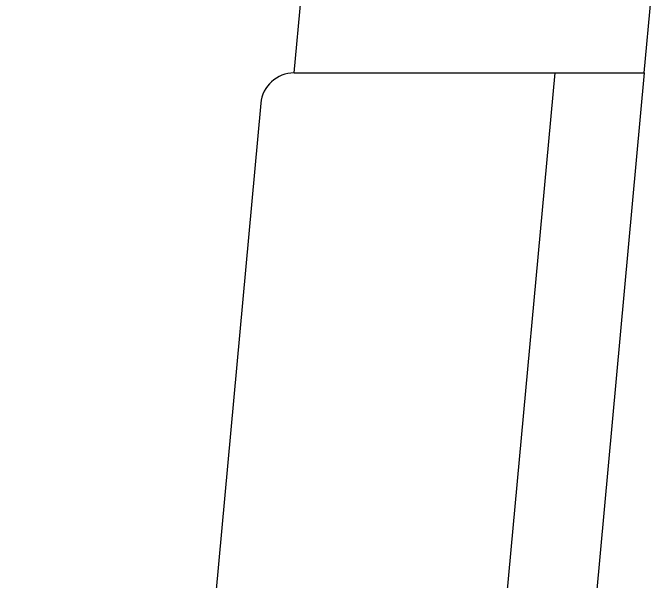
# Model space of a CAD drawing. Extents: x -30 to 1202, y 231 to 898.
# Drawn here: x 172.17 to 177.96, y 351.57 to 356.67 of the extents above; entities that cross this region are included whole.
import ezdxf

# ---------------------------------------------------------------- set-up
doc = ezdxf.new("R2010")
doc.units = 0
doc.header["$LTSCALE"] = 0.04
for name, color, linetype in [('0.1', 1, 'CONTINUOUS'), ('0.5', 5, 'CONTINUOUS'), ('PISOS', 1, 'CONTINUOUS')]:
    doc.layers.add(name, color=color, linetype=linetype)

msp = doc.modelspace()

# ---------------------------------------------------------------- linework, layer by layer
at = {"layer": '0.1'}
for p, q in [((174.6922, 356.132), (175.374, 363.5481)), ((177.8329, 356.132), (178.5146, 363.5481)), ((174.6922, 356.132), (177.8329, 356.132))]:
    msp.add_line(p, q, dxfattribs=at)
msp.add_arc((174.6922, 355.832), 0.3, 90, 174.74777, dxfattribs=at)
at = {"layer": '0.5'}
msp.add_arc((241.6448, 369.3595), 80.5866, 170.557845, 170.557845, dxfattribs=at)
at = {"layer": 'PISOS'}
for p, q in [((177.0295, 356.132), (168.9377, 268.1077)), ((177.8329, 356.132), (169.7344, 268.0345)), ((174.3935, 355.8595), (166.3487, 268.3457))]:
    msp.add_line(p, q, dxfattribs=at)

doc.saveas('drawing.dxf')
